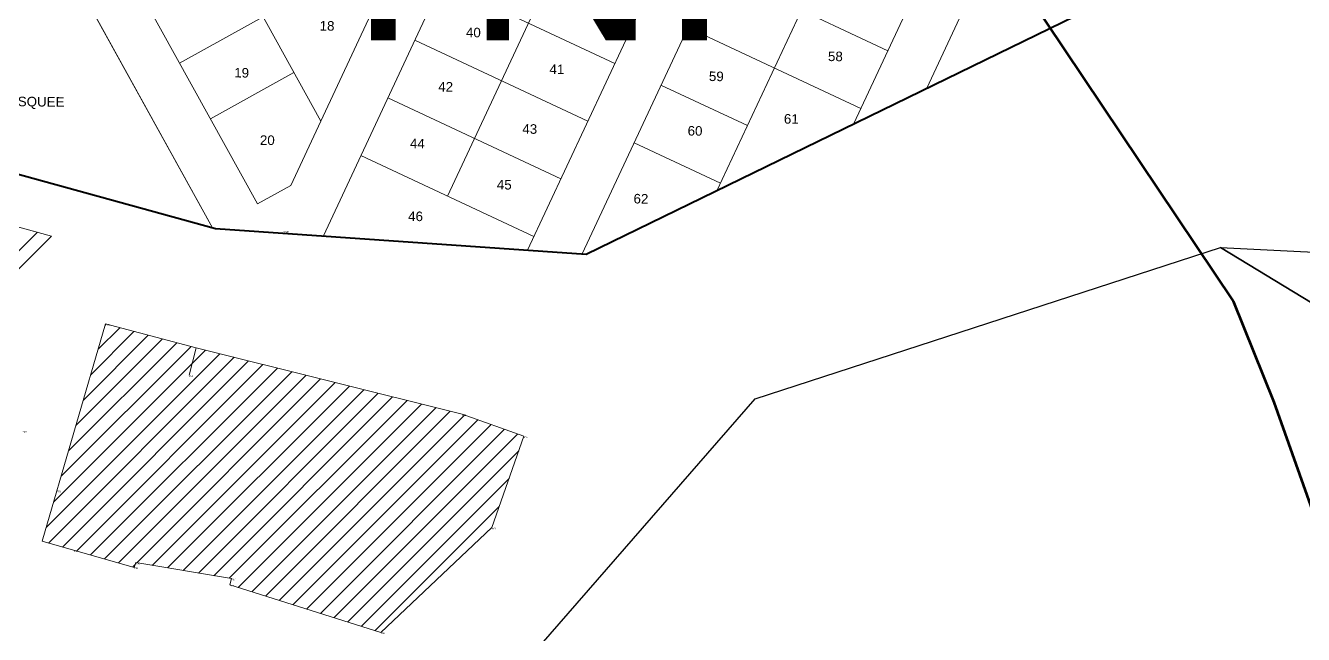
# Model space of a CAD drawing. Header units: metres. Extents: x 245225 to 248406, y 1633796 to 1637634.
# Drawn here: x 246141.8 to 246342.5, y 1636850.2 to 1636945.9 of the extents above; entities that cross this region are included whole.
import ezdxf
from ezdxf.enums import TextEntityAlignment as Align

# ---------------------------------------------------------------- set-up
doc = ezdxf.new("R2010")
doc.units = ezdxf.units.M
doc.header["$MEASUREMENT"] = 0
doc.layers.add('A immatriculer', color=2, linetype='Continuous', lineweight=0)
doc.layers.add('Toponymie', color=7, linetype='Continuous', lineweight=30)
doc.layers.add('A_revoir_niveau_0', color=7, linetype='Continuous')
doc.layers.add('limites_sections', color=7, linetype='Continuous')
doc.layers.add('LIMITES_PARCELLES', color=7, linetype='Continuous', lineweight=0, true_color=0xffffff)
doc.styles.get("Standard").update_dxf_attribs({"font": 'txt.shx'})
doc.styles.add('Style-Arial', font='arial.ttf')

msp = doc.modelspace()

# ---------------------------------------------------------------- linework, layer by layer
at = {"layer": 'A immatriculer', "color": 2, "linetype": 'Continuous', "lineweight": 120, "flags": 128}
msp.add_lwpolyline([(246330.320288, 1636706.313632), (246325.105912, 1636693.527224), (245850.064788, 1636481.713832), (245880.290713, 1636506.294678), (245911.17117, 1636542.663663), (246014.009179, 1636709.465309), (246016.012106, 1636728.925579), (246151.04207, 1637003.448225), (246227.229316, 1637053.599904), (246240.305388, 1637040.932832), (246266.763788, 1636999.128532), (246331.498588, 1636902.599532), (246337.848588, 1636886.724532), (246369.598688, 1636797.295132), (246379.745388, 1636748.286732), (246330.320288, 1636706.313632)], close=True, dxfattribs=at)
at = {"layer": 'A_revoir_niveau_0', "color": 7, "lineweight": 0, "flags": 128}
msp.add_lwpolyline([(246114.74972, 1636929.664212), (246171.634429, 1636913.999026), (246229.85677, 1636909.956375), (246322.812379, 1636955.320893), (246356.147537, 1636951.541044), (246439.842546, 1636893.793955)], dxfattribs=at)
at = {"layer": 'limites_parcelles', "color": 7, "lineweight": 0}
for p, q in [((246283.333525, 1636936.054844), (246319.663391, 1637013.712763)), ((246188.558106, 1636912.819192), (246226.24684, 1636993.3818)), ((246188.172027, 1636930.873307), (246159.72771, 1636982.245945)), ((246220.637961, 1636910.594674), (246253.420321, 1636980.669524)), ((246144.491709, 1636978.796732), (246178.231918, 1636917.859301)), ((246229.192589, 1636910.00147), (246260.666582, 1636977.279584)), ((246208.052891, 1636919.091961), (246233.477442, 1636973.438922)), ((246271.887628, 1636930.467735), (246287.840063, 1636964.567308)), ((246171.154167, 1636914.126741), (246144.383342, 1636962.476925)), ((246250.42657, 1636919.991906), (246267.897184, 1636957.336706)), ((246165.980657, 1636939.986027), (246192.226178, 1636954.517808)), ((246322.818186, 1636955.328572), (246229.864457, 1636909.95488)), ((246277.246499, 1636941.922741), (246250.073019, 1636954.635017)), ((246234.351907, 1636939.909303), (246207.178426, 1636952.621579)), ((246188.172027, 1636930.873307), (246196.024288, 1636947.658127)), ((246273.009074, 1636932.864914), (246245.835594, 1636945.57719)), ((246230.114482, 1636930.851476), (246202.941001, 1636943.563752)), ((246170.824584, 1636931.23752), (246183.947344, 1636938.503411)), ((246255.184909, 1636930.163225), (246241.598168, 1636936.519363)), ((246225.877056, 1636921.79365), (246198.703576, 1636934.505925)), ((246188.172027, 1636930.873307), (246183.430348, 1636920.737599)), ((246171.643145, 1636913.992128), (246114.75705, 1636929.652594)), ((246250.947483, 1636921.105398), (246237.360743, 1636927.461536)), ((246221.639631, 1636912.735823), (246194.466151, 1636925.448099)), ((246119.006985, 1636920.194022), (246145.874891, 1636912.795008)), ((246183.430348, 1636920.737599), (246178.231918, 1636917.859301)), ((246229.864457, 1636909.95488), (246171.643145, 1636913.992128))]:
    msp.add_line(p, q, dxfattribs=at)
at = {"layer": 'limites_parcelles', "color": 7, "linetype": 'Continuous', "lineweight": 0}
for p, q in [((246108.99535, 1636878.761717), (246143.643211, 1636913.409579)), ((246114.421746, 1636881.533247), (246145.874891, 1636912.795008)), ((246142.945747, 1636909.883687), (246145.860916, 1636912.798856)), ((246152.023991, 1636891.038596), (246158.811555, 1636897.826161)), ((246153.184512, 1636895.027544), (246156.571947, 1636898.414979)), ((246148.542428, 1636879.071752), (246165.53038, 1636896.059704)), ((246149.702949, 1636883.0607), (246163.290772, 1636896.648523)), ((246150.86347, 1636887.049648), (246161.051163, 1636897.237342)), ((246145.060864, 1636867.104907), (246172.287758, 1636894.331801)), ((246145.384546, 1636864.600161), (246174.550961, 1636893.766576)), ((246146.221386, 1636871.093855), (246170.024556, 1636894.897026)), ((246147.381907, 1636875.082804), (246167.769988, 1636895.470885)), ((246210.3609, 1636884.8232), (246168.5896, 1636895.2554)), ((246147.588121, 1636863.975309), (246176.814163, 1636893.201351)), ((246149.791696, 1636863.350458), (246179.077365, 1636892.636126)), ((246151.995272, 1636862.725606), (246181.340567, 1636892.070902)), ((246154.198847, 1636862.100754), (246183.603769, 1636891.505677)), ((246156.402423, 1636861.475903), (246185.866972, 1636890.940452)), ((246159.256468, 1636861.501521), (246188.130174, 1636890.375227)), ((246161.678311, 1636861.094937), (246190.393376, 1636889.810002)), ((246164.100154, 1636860.688353), (246192.656578, 1636889.244777)), ((246166.521997, 1636860.281769), (246194.919781, 1636888.679552)), ((246168.943841, 1636859.875185), (246197.182983, 1636888.114327)), ((246171.365684, 1636859.468601), (246199.446185, 1636887.549102)), ((246173.787527, 1636859.062017), (246201.709387, 1636886.983878)), ((246175.172491, 1636857.618554), (246203.97259, 1636886.418653)), ((246177.324619, 1636856.942255), (246206.235792, 1636885.853428)), ((246179.476747, 1636856.265955), (246208.498994, 1636885.288203)), ((246181.628874, 1636855.589656), (246210.730881, 1636884.691662)), ((246183.781002, 1636854.913357), (246212.817471, 1636883.949826)), ((246185.93313, 1636854.237058), (246214.904061, 1636883.207989)), ((246188.085258, 1636853.560758), (246216.990652, 1636882.466152)), ((246190.237386, 1636852.884459), (246219.077242, 1636881.724315)), ((246192.389514, 1636852.20816), (246219.263701, 1636879.082347)), ((246194.541641, 1636851.53186), (246217.72594, 1636874.716159)), ((246196.693769, 1636850.855561), (246216.188179, 1636870.349971)), ((246158.605998, 1636860.851051), (246159.033722, 1636861.278775)), ((246173.8565, 1636858.0321), (246197.5748, 1636850.5787))]:
    msp.add_line(p, q, dxfattribs=at)
at = {"layer": 'limites_parcelles', "color": 1, "linetype": 'Continuous', "lineweight": 40, "flags": 128}
msp.add_lwpolyline([(246114.74972, 1636929.664212), (246171.634429, 1636913.999026), (246229.85677, 1636909.956375), (246322.812379, 1636955.320893), (246356.147537, 1636951.541044), (246439.842546, 1636893.793955), (246485.895311, 1636858.512243), (246493.767135, 1636854.141322), (246507.828654, 1636952.3578), (246442.643384, 1636961.690286), (246338.877, 1637010.239274), (246235.110616, 1637058.788262), (246150.924018, 1637003.208431), (246114.74972, 1636929.664212)], close=True, dxfattribs=at)
at = {"layer": 'limites_parcelles', "color": 7, "lineweight": 0, "flags": 128}
for points in [[(246171.154167, 1636914.126741), (246132.712493, 1636924.709548), (246125.754944, 1636933.889545), (246138.991768, 1636960.811404), (246144.383342, 1636962.476925), (246171.154167, 1636914.126741)], [(246188.558106, 1636912.819192), (246220.637961, 1636910.594674)]]:
    msp.add_lwpolyline(points, dxfattribs=at)
for points in [[(246145.874891, 1636912.795008), (246119.006985, 1636920.194022), (246101.614229, 1636884.833651), (246110.237778, 1636877.739658), (246114.338958, 1636881.424982), (246114.421746, 1636881.533247), (246125.131578, 1636892.177912), (246145.874891, 1636912.795008)], [(246197.5748, 1636850.5787), (246215.0184, 1636867.0286), (246220.0699, 1636881.3714), (246210.3609, 1636884.8232), (246168.5896, 1636895.2554), (246154.3407, 1636899.0016), (246144.412352, 1636864.875839), (246158.8615, 1636860.7786), (246159.1184, 1636861.5247), (246174.1069, 1636859.0084), (246173.8565, 1636858.0321), (246197.5748, 1636850.5787)]]:
    msp.add_lwpolyline(points, close=True, dxfattribs=at)
at = {"layer": 'limites_parcelles', "color": 7, "linetype": 'Continuous', "lineweight": 0, "flags": 128}
for points in [[(246167.4721, 1636890.9402), (246168.5896, 1636895.2554), (246154.3407, 1636899.0016), (246144.412352, 1636864.875839)], [(246197.5748, 1636850.5787), (246215.0184, 1636867.0286), (246220.0699, 1636881.3714), (246210.3609, 1636884.8232)], [(246144.412352, 1636864.875839), (246158.8615, 1636860.7786), (246159.1184, 1636861.5247), (246174.1069, 1636859.0084), (246173.8565, 1636858.0321)]]:
    msp.add_lwpolyline(points, dxfattribs=at)
at = {"layer": 'limites_sections', "lineweight": 13, "flags": 128}
msp.add_lwpolyline([(246030.023, 1636685.769), (245957.845, 1636823.563), (245896.711, 1636918.316), (245873.298, 1636959.841), (245897.722, 1636971.857), (245806.576, 1637211.153), (245953.867, 1637267.134), (246051.979, 1637305.254), (246249.188409, 1637387.839947), (246328.763496, 1637172.004743), (246354.383, 1637183.669), (246454.308, 1636960.02), (246454.308, 1636960.02), (246507.829, 1636952.358), (246491.152, 1636841.051), (246406.082, 1636907.201), (246329.51, 1636911.002), (246256.395, 1636887.255), (246213.901, 1636838.511), (246204.527, 1636787.268), (246222.025, 1636721.652), (246223.275, 1636626.665)], dxfattribs=at)
at = {"layer": 'limites_sections', "flags": 128}
for points in [[(246223.275, 1636626.665), (246222.025, 1636721.652), (246204.527, 1636787.268), (246213.901, 1636838.511), (246256.395, 1636887.255), (246329.51, 1636911.002), (246374.178, 1636883.891), (246405.285, 1636867.597), (246406.766, 1636783.164), (246479.349, 1636697.25)], [(246772.642, 1636633.555), (246683.766, 1636673.549), (246586.001, 1636669.105), (246529.712, 1636664.661), (246479.349, 1636697.25), (246406.766, 1636783.164), (246405.285, 1636867.597), (246374.178, 1636883.891), (246329.51, 1636911.002), (246406.082, 1636907.201), (246491.152, 1636841.051), (246511, 1636828.745), (246511, 1636828.745), (246684.699, 1636870.091), (246772.331, 1636884.402)]]:
    msp.add_lwpolyline(points, dxfattribs=at)

# ---------------------------------------------------------------- texts
at = {"layer": 'limites_parcelles', "color": 7, "linetype": 'Continuous', "lineweight": 0, "style": 'Style-Arial'}
for s, p in [('P52', (246154.3407, 1636899.0016)), ('P50', (246167.4721, 1636890.9402)), ('P62', (246210.3609, 1636884.8232)), ('P48', (246141.2898, 1636882.2064)), ('P61', (246220.0699, 1636881.3714)), ('P53', (246146.7255, 1636872.8266)), ('P60', (246215.0184, 1636867.0286)), ('P54', (246149.4068, 1636863.4596)), ('P55', (246158.8615, 1636860.7786)), ('P56', (246159.1184, 1636861.5247)), ('P58', (246173.8565, 1636858.0321)), ('P57', (246174.1069, 1636859.0084)), ('P59', (246197.5748, 1636850.5787))]:
    msp.add_text(s, height=0.25, dxfattribs=at).set_placement(p, align=Align.TOP_LEFT)
at = {"layer": 'limites_parcelles', "color": 7, "lineweight": 0, "char_height": 1.5, "attachment_point": 5, "rotation": 359.23542245, "line_spacing_factor": 0.6}
for s, insert in [('\\fArial|b0|i0|c00|p39;18', (246189.140595, 1636945.815069)), ('\\fArial|b0|i0|c00|p39;40', (246212.12534, 1636944.769744)), ('\\fArial|b0|i0|c00|p39;58', (246268.994897, 1636941.01881)), ('\\fArial|b0|i0|c00|p39;19', (246175.723052, 1636938.444213)), ('\\fArial|b0|i0|c00|p39;41', (246225.247425, 1636938.998344)), ('\\fArial|b0|i0|c00|p39;59', (246250.289335, 1636937.883487)), ('\\fArial|b0|i0|c00|p39;42', (246207.770528, 1636936.25537)), ('\\fArial|b0|i0|c00|p39;MOSQUEE', (246142.53485, 1636933.72514)), ('\\fArial|b0|i0|c00|p39;61', (246262.06985, 1636931.194428)), ('\\fArial|b0|i0|c00|p39;43', (246220.987385, 1636929.616011)), ('\\fArial|b0|i0|c00|p39;60', (246246.946168, 1636929.322788)), ('\\fArial|b0|i0|c00|p39;20', (246179.756478, 1636927.860249)), ('\\fArial|b0|i0|c00|p39;44', (246203.331562, 1636927.33723)), ('\\fArial|b0|i0|c00|p39;45', (246216.982635, 1636920.864266)), ('\\fArial|b0|i0|c00|p39;62', (246238.44785, 1636918.659407)), ('\\fArial|b0|i0|c00|p39;46', (246203.0467, 1636915.90161))]:
    msp.add_mtext(s, dxfattribs=dict(at, insert=insert))
at = {"layer": 'toponymie', "color": 7, "linetype": 'Continuous', "lineweight": 0, "style": 'Style-Arial'}
msp.add_text('ST25', height=0.25, rotation=359.232, dxfattribs=at).set_placement((246182.293358, 1636913.603354), align=Align.TOP_LEFT)
at = {"layer": 'toponymie', "color": 7, "linetype": 'Continuous', "lineweight": 40, "insert": (246185.186415, 1636973.54188), "char_height": 30, "attachment_point": 1, "line_spacing_factor": 0.6}
msp.add_mtext('\\fArial|b0|i0|c00|p39;TNI', dxfattribs=at)

doc.saveas('drawing.dxf')
